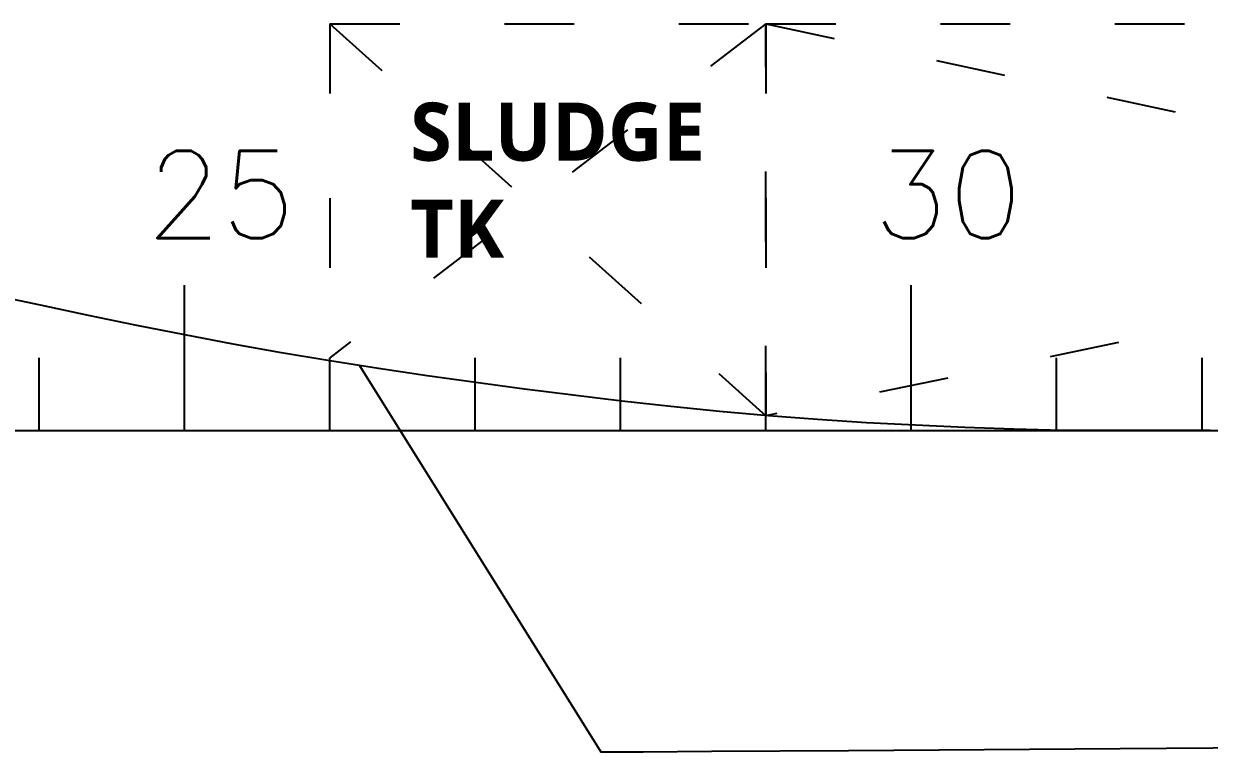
# Model space of a CAD drawing. Extents: x 766778 to 845620, y 133762 to 209800.
# Drawn here: x 782584 to 786662, y 186385 to 188893 of the extents above; entities that cross this region are included whole.
import ezdxf

# ---------------------------------------------------------------- set-up
doc = ezdxf.new("R2010")
doc.units = 0
doc.header["$MEASUREMENT"] = 0
doc.linetypes.add('ACAD_ISO03W100', pattern=[30, 12, -18])
doc.layers.get('0').update_dxf_attribs({"color": 1, "linetype": 'CONTINUOUS'})
doc.layers.add('5_16.79@3.35', color=7, linetype='CONTINUOUS', true_color=0x000000)
doc.styles.add('ROMANS', font='ROMANS')

# ---------------------------------------------------------------- blocks, each defined once
blk = doc.blocks.new('FR')
at = {"linetype": 'Continuous'}
blk.add_lwpolyline([(45439, -35188), (45439, -188)], dxfattribs=at)
at = {"color": 1, "linetype": 'Continuous'}
for points in [[(45439, -16688), (45189, -16688)], [(45439, -17188), (45189, -17188)], [(45439, -17688), (44939, -17688)], [(45439, -18188), (45189, -18188)], [(45439, -18688), (45189, -18688)], [(45439, -19188), (45189, -19188)], [(45439, -19688), (45189, -19688)], [(45439, -20188), (44939, -20188)], [(45439, -20688), (45189, -20688)]]:
    blk.add_lwpolyline(points, dxfattribs=at)
at = {"color": 7, "linetype": 'Continuous', "char_height": 300, "attachment_point": 1, "rotation": 90, "style": 'ROMANS'}
for s, insert in [('30', (44477, -17819.4)), ('25', (44477, -20319.4))]:
    blk.add_mtext_dynamic_manual_height_columns(s, width=571.615, gutter_width=1, heights=[0], dxfattribs=dict(at, insert=insert))
blk = doc.blocks.new('fo tnk 1')
at = {"color": 252, "linetype": 'ACAD_ISO03W100', "ltscale": 20}
for p, q in [((785136.9, 188893), (791636.9, 188893)), ((785136.9, 188893), (791633.6, 187493)), ((791636.9, 188893), (785136.9, 187543.8)), ((785136.9, 187543.8), (785136.9, 188893))]:
    blk.add_line(p, q, dxfattribs=at)
blk = doc.blocks.new('slu tnk')
at = {"color": 252, "linetype": 'ACAD_ISO03W100', "ltscale": 20}
for p, q in [((785136.9, 188893), (783636.9, 187743)), ((783637.6, 188893), (783637.5, 187732.4)), ((783637.6, 188893), (785136.9, 188893)), ((783637.6, 188893), (785136.9, 187543.8)), ((785136.9, 188893), (785136.9, 187543.8))]:
    blk.add_line(p, q, dxfattribs=at)

msp = doc.modelspace()

# ---------------------------------------------------------------- linework, layer by layer
at = {"layer": '5_16.79@3.35', "color": 3}
for points in [[(786665.4211, 187493), (786496.4543, 187493), (786327.48751, 187493), (786158.51876, 187493), (785989.61153, 187497.15698), (785820.7668, 187503.59399), (785651.96602, 187511.104), (785483.22383, 187519.83105), (785314.58223, 187530.27881), (785146.09005, 187542.93994), (784977.80196, 187558.05322), (784809.72579, 187575.375), (784641.83321, 187594.40186), (784474.08028, 187614.62598), (784306.44356, 187635.78564), (784138.93965, 187657.98682), (783971.59981, 187681.36816), (783804.45235, 187706.09912), (783637.54415, 187732.39502), (783470.92501, 187760.47022), (783304.6252, 187790.36914), (783138.62618, 187821.90186), (782972.90645, 187854.86182), (782807.41719, 187888.97119), (782642.08516, 187923.83887), (782476.83321, 187959.07275)], [(795911.78633, 186463.67505), (792090.14376, 186437.21606), (788266.15938, 186410.74097), (786355.55001, 186397.51294), (785420.9504, 186391.04297), (784949.56172, 186387.78003), (784715.21407, 186386.13794), (784693.44356, 186385.979), (784675.46505, 186385.85596), (784647.29903, 186385.69287), (784623.53633, 186385.60083), (784597.00606, 186385.53003), (784571.65645, 186385.48682), (784570.90352, 186385.49487), (784570.8293, 186385.4939), (783740.19063, 187716.02002)]]:
    msp.add_lwpolyline(points, dxfattribs=at)

# ---------------------------------------------------------------- block references
at = {"color": 7, "linetype": 'Continuous'}
msp.add_blockref('slu tnk', (0, 0), dxfattribs=at)
at = {"color": 252, "linetype": 'ACAD_ISO03W100', "ltscale": 20}
msp.add_blockref('fo tnk 1', (0, 0), dxfattribs=at)
at = {"color": 7, "linetype": 'Continuous', "rotation": 269.9999999899608}
msp.add_blockref('FR', (803324.9465, 232931.99999), dxfattribs=at)

# ---------------------------------------------------------------- texts
at = {"color": 51, "linetype": 'Continuous', "insert": (783913.1054, 188621.34438), "char_height": 200, "attachment_point": 1}
msp.add_mtext_dynamic_manual_height_columns('{\\fYu Gothic UI Semibold|b0|i0|c0|p34;SLUDGE\\PTK}', width=1041.344469, gutter_width=1, heights=[0], dxfattribs=at)

doc.saveas('drawing.dxf')
